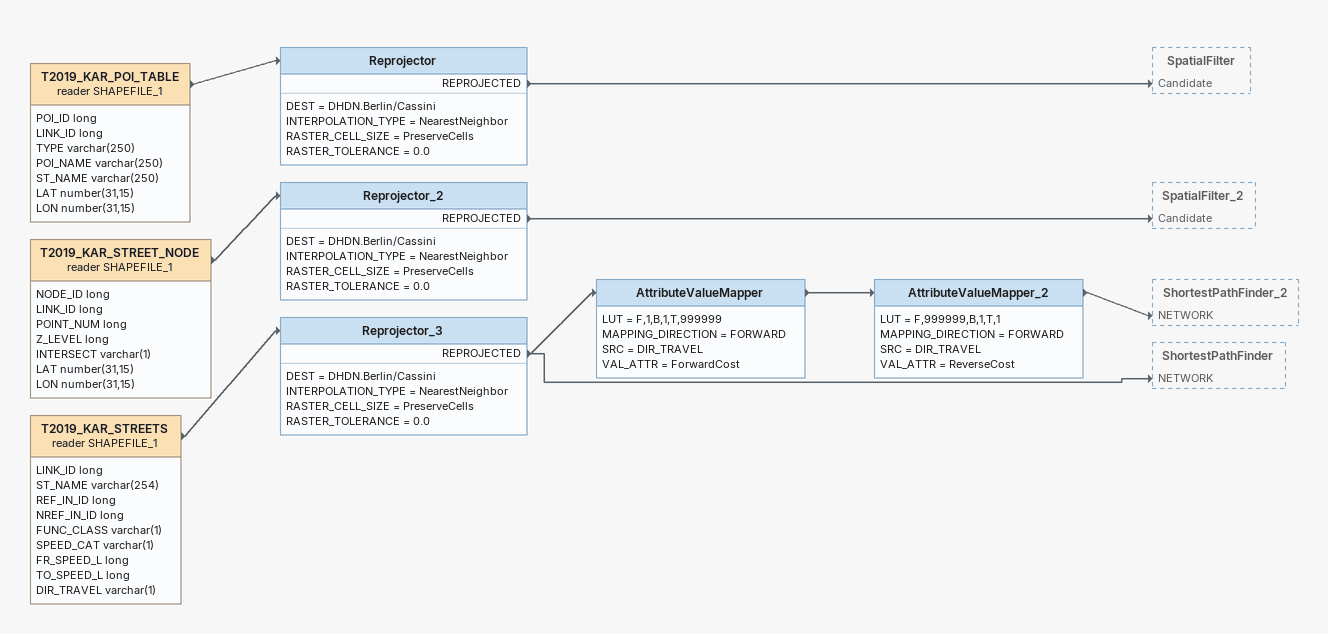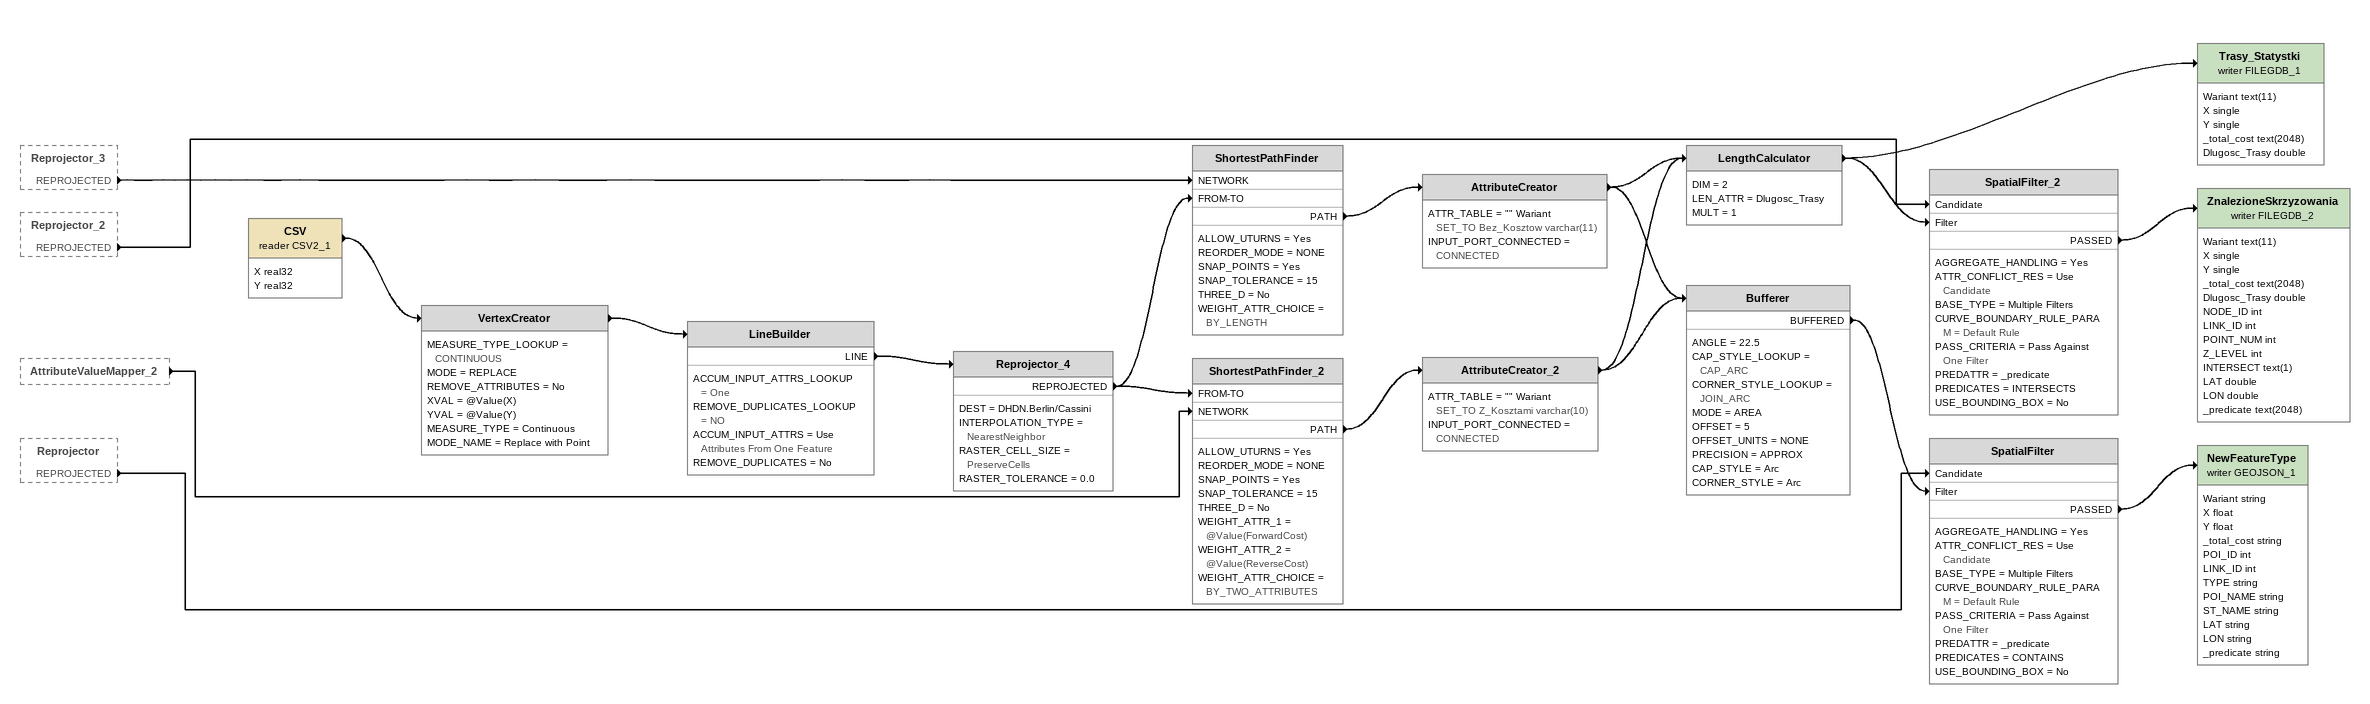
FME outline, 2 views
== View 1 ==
T2019_KAR_POI_TABLE (reader SHAPEFILE_1)
    attributes: POI_ID long, LINK_ID long, TYPE varchar(250), POI_NAME varchar(250), ST_NAME varchar(250), LAT number(31,15), LON number(31,15)
    -> Reprojector
Reprojector
    DEST = DHDN.Berlin/Cassini
    INTERPOLATION_TYPE = NearestNeighbor
    RASTER_CELL_SIZE = PreserveCells
    RASTER_TOLERANCE = 0.0
    REPROJECTED -> SpatialFilter [Candidate]
T2019_KAR_STREET_NODE (reader SHAPEFILE_1)
    attributes: NODE_ID long, LINK_ID long, POINT_NUM long, Z_LEVEL long, INTERSECT varchar(1), LAT number(31,15), LON number(31,15)
    -> Reprojector_2
Reprojector_2
    DEST = DHDN.Berlin/Cassini
    INTERPOLATION_TYPE = NearestNeighbor
    RASTER_CELL_SIZE = PreserveCells
    RASTER_TOLERANCE = 0.0
    REPROJECTED -> SpatialFilter_2 [Candidate]
T2019_KAR_STREETS (reader SHAPEFILE_1)
    attributes: LINK_ID long, ST_NAME varchar(254), REF_IN_ID long, NREF_IN_ID long, FUNC_CLASS varchar(1), SPEED_CAT varchar(1), FR_SPEED_L long, TO_SPEED_L long, DIR_TRAVEL varchar(1)
    -> Reprojector_3
Reprojector_3
    DEST = DHDN.Berlin/Cassini
    INTERPOLATION_TYPE = NearestNeighbor
    RASTER_CELL_SIZE = PreserveCells
    RASTER_TOLERANCE = 0.0
    REPROJECTED -> ShortestPathFinder [NETWORK]
    REPROJECTED -> AttributeValueMapper
AttributeValueMapper
    LUT = F,1,B,1,T,999999
    MAPPING_DIRECTION = FORWARD
    SRC = DIR_TRAVEL
    VAL_ATTR = ForwardCost
    -> AttributeValueMapper_2
AttributeValueMapper_2
    LUT = F,999999,B,1,T,1
    MAPPING_DIRECTION = FORWARD
    SRC = DIR_TRAVEL
    VAL_ATTR = ReverseCost
    -> ShortestPathFinder_2 [NETWORK]

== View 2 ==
Reprojector_3 [outside]
    REPROJECTED -> ShortestPathFinder [NETWORK]
Reprojector_2 [outside]
    REPROJECTED -> SpatialFilter_2 [Candidate]
AttributeValueMapper_2 [outside]
    -> ShortestPathFinder_2 [NETWORK]
Reprojector [outside]
    REPROJECTED -> SpatialFilter [Candidate]
CSV (reader CSV2_1)
    attributes: X real32, Y real32
    -> VertexCreator
VertexCreator
    MEASURE_TYPE_LOOKUP = CONTINUOUS
    MODE = REPLACE
    REMOVE_ATTRIBUTES = No
    XVAL = @Value(X)
    YVAL = @Value(Y)
    MEASURE_TYPE = Continuous
    MODE_NAME = Replace with Point
    -> LineBuilder
LineBuilder
    ACCUM_INPUT_ATTRS_LOOKUP = One
    REMOVE_DUPLICATES_LOOKUP = NO
    ACCUM_INPUT_ATTRS = Use Attributes From One Feature
    REMOVE_DUPLICATES = No
    LINE -> Reprojector_4
Reprojector_4
    DEST = DHDN.Berlin/Cassini
    INTERPOLATION_TYPE = NearestNeighbor
    RASTER_CELL_SIZE = PreserveCells
    RASTER_TOLERANCE = 0.0
    REPROJECTED -> ShortestPathFinder [FROM-TO]
    REPROJECTED -> ShortestPathFinder_2 [FROM-TO]
ShortestPathFinder
    ALLOW_UTURNS = Yes
    REORDER_MODE = NONE
    SNAP_POINTS = Yes
    SNAP_TOLERANCE = 15
    THREE_D = No
    WEIGHT_ATTR_CHOICE = BY_LENGTH
    PATH -> AttributeCreator
AttributeCreator
    ATTR_TABLE = "" Wariant SET_TO Bez_Kosztow varchar(11)
    INPUT_PORT_CONNECTED = CONNECTED
    -> Bufferer
    -> LengthCalculator
ShortestPathFinder_2
    ALLOW_UTURNS = Yes
    REORDER_MODE = NONE
    SNAP_POINTS = Yes
    SNAP_TOLERANCE = 15
    THREE_D = No
    WEIGHT_ATTR_1 = @Value(ForwardCost)
    WEIGHT_ATTR_2 = @Value(ReverseCost)
    WEIGHT_ATTR_CHOICE = BY_TWO_ATTRIBUTES
    PATH -> AttributeCreator_2
AttributeCreator_2
    ATTR_TABLE = "" Wariant SET_TO Z_Kosztami varchar(10)
    INPUT_PORT_CONNECTED = CONNECTED
    -> Bufferer
    -> LengthCalculator
LengthCalculator
    DIM = 2
    LEN_ATTR = Dlugosc_Trasy
    MULT = 1
    -> SpatialFilter_2 [Filter]
    -> Trasy_Statystki (writer FILEGDB_1)
Trasy_Statystki (writer FILEGDB_1)
    attributes: Wariant text(11), X single, Y single, _total_cost text(2048), Dlugosc_Trasy double
SpatialFilter_2
    AGGREGATE_HANDLING = Yes
    ATTR_CONFLICT_RES = Use Candidate
    BASE_TYPE = Multiple Filters
    CURVE_BOUNDARY_RULE_PARAM = Default Rule
    PASS_CRITERIA = Pass Against One Filter
    PREDATTR = _predicate
    PREDICATES = INTERSECTS
    USE_BOUNDING_BOX = No
    PASSED -> ZnalezioneSkrzyzowania (writer FILEGDB_2)
ZnalezioneSkrzyzowania (writer FILEGDB_2)
    attributes: Wariant text(11), X single, Y single, _total_cost text(2048), Dlugosc_Trasy double, NODE_ID int, LINK_ID int, POINT_NUM int, Z_LEVEL int, INTERSECT text(1), LAT double, LON double, _predicate text(2048)
Bufferer
    ANGLE = 22.5
    CAP_STYLE_LOOKUP = CAP_ARC
    CORNER_STYLE_LOOKUP = JOIN_ARC
    MODE = AREA
    OFFSET = 5
    OFFSET_UNITS = NONE
    PRECISION = APPROX
    CAP_STYLE = Arc
    CORNER_STYLE = Arc
    BUFFERED -> SpatialFilter [Filter]
SpatialFilter
    AGGREGATE_HANDLING = Yes
    ATTR_CONFLICT_RES = Use Candidate
    BASE_TYPE = Multiple Filters
    CURVE_BOUNDARY_RULE_PARAM = Default Rule
    PASS_CRITERIA = Pass Against One Filter
    PREDATTR = _predicate
    PREDICATES = CONTAINS
    USE_BOUNDING_BOX = No
    PASSED -> NewFeatureType (writer GEOJSON_1)
NewFeatureType (writer GEOJSON_1)
    attributes: Wariant string, X float, Y float, _total_cost string, POI_ID int, LINK_ID int, TYPE string, POI_NAME string, ST_NAME string, LAT string, LON string, _predicate string
